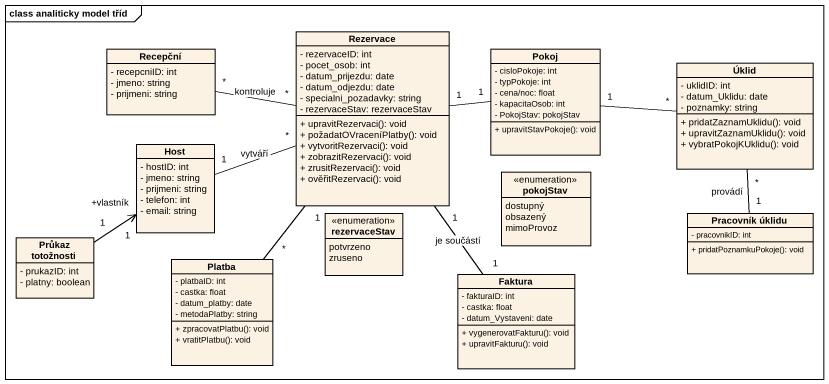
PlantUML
@startuml
mainframe class analiticky model tříd
hide circle
hide empty members
skinparam classAttributeIconSize 0
class Recepční {
  - recepcniID: int
  - jmeno: string
  - prijmeni: string
}
class Rezervace {
  - rezervaceID: int
  - pocet_osob: int
  - datum_prijezdu: date
  - datum_odjezdu: date
  - specialni_pozadavky: string
  - rezervaceStav: rezervaceStav
  + upravitRezervaci(): void
  + požadatOVraceníPlatby(): void
  + vytvoritRezervaci(): void
  + zobrazitRezervaci(): void
  + zrusitRezervaci(): void
  + ověřitRezervaci(): void
}
class Pokoj {
  - cisloPokoje: int
  - typPokoje: int
  - cena/noc: float
  - kapacitaOsob: int
  - PokojStav: pokojStav
  + upravitStavPokoje(): void
}
class Úklid {
  - uklidID: int
  - datum_Uklidu: date
  - poznamky: string
  + pridatZaznamUklidu(): void
  + upravitZaznamUklidu(): void
  + vybratPokojKUklidu(): void
}
class Host {
  - hostID: int
  - jmeno: string
  - prijmeni: string
  - telefon: int
  - email: string
}
enum pokojStav {
  dostupný
  obsazený
  mimoProvoz
}
enum rezervaceStav {
  potvrzeno
  zruseno
}
class "Pracovník úklidu" as Pracovník_úklidu {
  - pracovnikID: int
  + pridatPoznamkuPokoje(): void
}
class "Průkaz totožnosti" as Průkaz_totožnosti {
  - prukazID: int
  - platny: boolean
}
class Platba {
  - platbaID: int
  - castka: float
  - datum_platby: date
  - metodaPlatby: string
  + zpracovatPlatbu(): void
  + vratitPlatbu(): void
}
class Faktura {
  - fakturaID: int
  - castka: float
  - datum_Vystaveni: date
  + vygenerovatFakturu(): void
  + upravitFakturu(): void
}
Recepční "*" -right- "*" Rezervace : kontroluje
Rezervace "1" -right- "1" Pokoj
Rezervace "1" -- "*" Platba
Rezervace "1" -- "1" Faktura : je součástí
Pokoj "1" -right- "*" Úklid
Úklid "*" -- "1" Pracovník_úklidu : provádí
Host "1" -right- "*" Rezervace : vytváří
Průkaz_totožnosti "1" -up-> "+vlastník\n1" Host
@enduml
